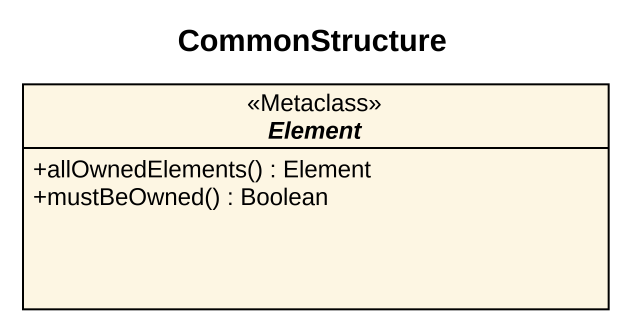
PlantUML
@startuml
title CommonStructure
hide circle
hide empty members
skinparam classAttributeIconSize 0
abstract class Element <<Metaclass>> {
  +allOwnedElements() : Element
  +mustBeOwned() : Boolean
}
@enduml
